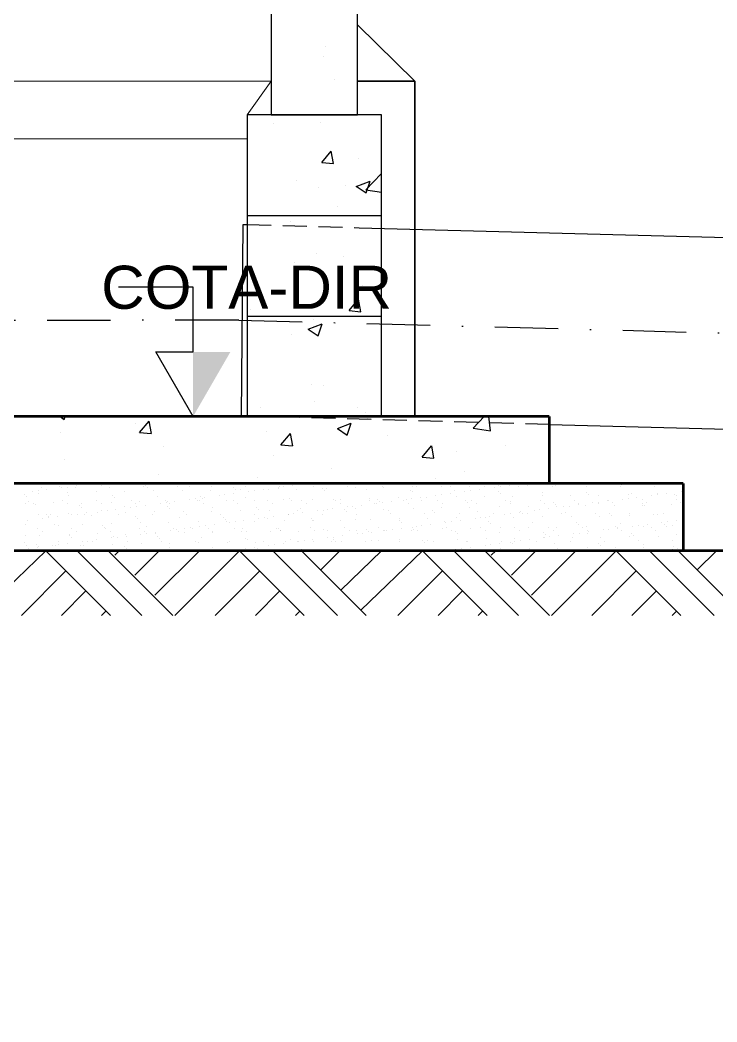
# Model space of a CAD drawing. Extents: x -160 to 364724, y -100 to 7353297.
# Drawn here: x 361274.2 to 361329.1, y 7349176.6 to 7349255.5 of the extents above; entities that cross this region are included whole.
import ezdxf
from ezdxf.enums import TextEntityAlignment as Align

# ---------------------------------------------------------------- set-up
doc = ezdxf.new("R2010")
doc.units = 0
doc.header["$LTSCALE"] = 5
doc.linetypes.add('SGC_DASHDOT', pattern=[1, 0.5, -0.25, 0, -0.25])
doc.linetypes.add('SGC_HIDDEN', pattern=[0.375, 0.25, -0.125])
doc.layers.add('AL3', color=3, linetype='Continuous', lineweight=35)
for name, color, linetype in [('GER-SIMBOLOS', 1, 'Continuous'), ('PAREDE CONCRETO CORTE', 5, 'Continuous'), ('Paredes', 7, 'Continuous'), ('Q-PLATO', 5, 'Continuous'), ('SGC-Eixos', 253, 'SGC_DASHDOT'), ('SGC-PONTAS', 1, 'SGC_HIDDEN'), ('SGC-Tubos (Desenho Bifilar)', 3, 'Continuous'), ('VEGETAÇÃO', 7, 'Continuous'), ('VISTA 2', 2, 'Continuous'), ('VISTA 3', 3, 'Continuous')]:
    doc.layers.add(name, color=color, linetype=linetype)
doc.styles.get("Standard").update_dxf_attribs({"font": 'arial.ttf'})

msp = doc.modelspace()

# ---------------------------------------------------------------- linework, layer by layer
at = {"layer": 'AL3', "linetype": 'Continuous', "lineweight": 30}
msp.add_line((361305.308, 7349250.714), (361300.776, 7349255.156), dxfattribs=at)
at = {"layer": 'AL3'}
for p in [(361300.776, 7349250.714), (361305.308, 7349224.283)]:
    msp.add_line(p, (361305.308, 7349250.714), dxfattribs=at)
at = {"layer": 'GER-SIMBOLOS', "linetype": 'Continuous'}
for p, q in [((361287.815, 7349234.475), (361281.931, 7349234.475)), ((361287.815, 7349224.283), (361284.873, 7349229.379)), ((361284.873, 7349229.379), (361287.815, 7349229.379))]:
    msp.add_line(p, q, dxfattribs=at)
at = {"layer": 'GER-SIMBOLOS'}
for p, q in [((361287.815, 7349229.379), (361287.815, 7349234.475)), ((361271.351, 7349209.028), (361276.207, 7349213.711)), ((361281.303, 7349208.615), (361276.207, 7349213.711)), ((361283.78, 7349208.615), (361278.684, 7349213.711)), ((361286.221, 7349208.615), (361281.125, 7349213.711)), ((361281.636, 7349213.362), (361281.985, 7349213.711)), ((361283.218, 7349211.78), (361285.149, 7349213.711)), ((361284.8, 7349210.198), (361288.314, 7349213.711)), ((361286.383, 7349208.615), (361291.479, 7349213.711)), ((361296.575, 7349208.615), (361291.479, 7349213.711)), ((361299.195, 7349208.615), (361294.099, 7349213.711)), ((361301.457, 7349208.615), (361296.361, 7349213.711)), ((361297.879, 7349212.193), (361299.397, 7349213.711)), ((361299.461, 7349210.611), (361302.676, 7349213.711)), ((361301.044, 7349209.028), (361305.899, 7349213.711)), ((361310.995, 7349208.615), (361305.899, 7349213.711)), ((361313.472, 7349208.615), (361308.376, 7349213.711)), ((361315.913, 7349208.615), (361310.817, 7349213.711)), ((361311.328, 7349213.362), (361311.677, 7349213.711)), ((361312.911, 7349211.78), (361314.842, 7349213.711)), ((361314.493, 7349210.198), (361318.007, 7349213.711)), ((361316.075, 7349208.615), (361321.171, 7349213.711)), ((361326.267, 7349208.615), (361321.171, 7349213.711)), ((361328.888, 7349208.615), (361323.792, 7349213.711)), ((361331.149, 7349208.615), (361326.053, 7349213.711)), ((361327.572, 7349212.193), (361329.09, 7349213.711)), ((361274.276, 7349208.615), (361277.782, 7349212.121)), ((361289.563, 7349208.615), (361293.069, 7349212.121)), ((361303.968, 7349208.615), (361307.474, 7349212.121)), ((361319.255, 7349208.615), (361322.761, 7349212.121)), ((361277.44, 7349208.615), (361279.364, 7349210.539)), ((361292.727, 7349208.615), (361294.651, 7349210.539)), ((361307.133, 7349208.615), (361309.056, 7349210.539)), ((361322.42, 7349208.615), (361324.344, 7349210.539)), ((361280.605, 7349208.615), (361280.946, 7349208.956)), ((361295.892, 7349208.615), (361296.233, 7349208.956)), ((361310.298, 7349208.615), (361310.639, 7349208.956)), ((361325.585, 7349208.615), (361325.926, 7349208.956))]:
    msp.add_line(p, q, dxfattribs=at)
at = {"layer": 'GER-SIMBOLOS', "linetype": 'Continuous'}
msp.add_solid([(361287.815, 7349229.379), (361290.757, 7349229.379), (361287.815, 7349224.283)], dxfattribs=at)
at = {"layer": 'PAREDE CONCRETO CORTE'}
for p, q in [((361293.982, 7349282.044), (361293.982, 7349248.071)), ((361300.776, 7349248.071), (361300.776, 7349270.153)), ((361292.093, 7349248.071), (361292.093, 7349224.283)), ((361302.665, 7349248.071), (361292.093, 7349248.071)), ((361293.982, 7349248.071), (361300.776, 7349248.071)), ((361302.665, 7349224.283), (361302.665, 7349248.071)), ((361292.093, 7349240.137), (361302.665, 7349240.137)), ((361292.093, 7349232.202), (361302.665, 7349232.202))]:
    msp.add_line(p, q, dxfattribs=at)
at = {"layer": 'Paredes', "color": 2, "linetype": 'Continuous', "lineweight": 0}
for p, q in [((361293.982, 7349250.714), (361226.036, 7349250.714)), ((361293.982, 7349250.714), (361292.093, 7349248.071)), ((361228.023, 7349246.162), (361292.093, 7349246.162))]:
    msp.add_line(p, q, dxfattribs=at)
at = {"layer": 'Q-PLATO'}
msp.add_circle((361476.319, 7349234.441), 463.496, dxfattribs=at)
at = {"layer": 'SGC-Eixos', "ltscale": 2}
for q in [(361260.009, 7349231.825), (361550.035, 7349225.031)]:
    msp.add_line((361291.413, 7349231.884), q, dxfattribs=at)
at = {"layer": 'SGC-PONTAS', "ltscale": 1.5}
for p, q in [((361292.093, 7349239.423), (361300.918, 7349239.164)), ((361315.908, 7349223.66), (361292.083, 7349224.338))]:
    msp.add_line(p, q, dxfattribs=at)
at = {"layer": 'SGC-Tubos (Desenho Bifilar)'}
for p, q in [((361291.631, 7349224.342), (361291.767, 7349239.426)), ((361291.767, 7349239.426), (361292.093, 7349239.423)), ((361300.918, 7349239.164), (361550.035, 7349232.573)), ((361292.093, 7349224.338), (361291.631, 7349224.342)), ((361315.908, 7349223.66), (361550.035, 7349217.489))]:
    msp.add_line(p, q, dxfattribs=at)
at = {"layer": 'VEGETAÇÃO', "color": 1, "linetype": 'Continuous'}
for p, q in [((361298.228, 7349253.487), (361298.228, 7349253.487)), ((361298.077, 7349252.654), (361298.077, 7349252.654)), ((361298.985, 7349250.832), (361298.985, 7349250.832)), ((361294.142, 7349247.361), (361294.142, 7349247.361)), ((361297.888, 7349247.483), (361297.888, 7349247.483)), ((361297.96, 7349244.315), (361298.709, 7349245.207)), ((361298.893, 7349244.235), (361298.713, 7349245.208)), ((361297.96, 7349244.315), (361298.889, 7349244.234)), ((361300.835, 7349244.645), (361300.835, 7349244.645)), ((361301.442, 7349242.161), (361302.652, 7349243.422)), ((361302.665, 7349243.313), (361302.653, 7349243.422)), ((361295.96, 7349242.895), (361295.96, 7349242.895)), ((361299.865, 7349242.526), (361299.865, 7349242.526)), ((361300.678, 7349242.429), (361301.766, 7349242.847)), ((361301.451, 7349241.909), (361301.766, 7349242.847)), ((361297.699, 7349242.313), (361297.699, 7349242.313)), ((361300.678, 7349242.43), (361301.451, 7349241.909)), ((361301.442, 7349242.159), (361302.665, 7349241.97)), ((361299.235, 7349240.809), (361299.235, 7349240.809)), ((361295.498, 7349239.68), (361295.498, 7349239.68)), ((361297.51, 7349237.142), (361297.51, 7349237.142)), ((361295.779, 7349236.4), (361295.779, 7349236.4)), ((361299.668, 7349236.912), (361299.668, 7349236.912)), ((361292.87, 7349235), (361292.87, 7349235)), ((361301.162, 7349234.649), (361301.162, 7349234.649)), ((361301.43, 7349234.244), (361301.43, 7349234.244)), ((361300.115, 7349232.632), (361300.864, 7349233.524)), ((361301.048, 7349232.551), (361300.868, 7349233.525)), ((361292.372, 7349232.689), (361292.372, 7349232.689)), ((361300.115, 7349232.632), (361301.044, 7349232.551)), ((361296.899, 7349231.166), (361297.986, 7349231.583)), ((361297.321, 7349231.971), (361297.321, 7349231.971)), ((361297.672, 7349230.645), (361297.987, 7349231.584)), ((361301.464, 7349231.56), (361301.464, 7349231.56)), ((361295.582, 7349230.786), (361295.582, 7349230.786)), ((361296.899, 7349231.167), (361297.672, 7349230.646)), ((361297.132, 7349226.801), (361297.132, 7349226.801)), ((361298.137, 7349226.712), (361298.137, 7349226.712)), ((361297.378, 7349225.434), (361297.378, 7349225.434)), ((361293.121, 7349224.976), (361293.121, 7349224.976)), ((361300.789, 7349224.977), (361300.789, 7349224.977)), ((361301.412, 7349224.626), (361301.412, 7349224.626)), ((361277.327, 7349224.283), (361277.652, 7349224.064)), ((361277.652, 7349224.064), (361277.726, 7349224.283)), ((361283.259, 7349223.777), (361283.259, 7349223.777)), ((361283.594, 7349223.039), (361284.343, 7349223.931)), ((361284.527, 7349222.958), (361284.348, 7349223.932)), ((361299.201, 7349223.341), (361300.289, 7349223.758)), ((361299.974, 7349222.82), (361300.289, 7349223.759)), ((361301.552, 7349224.164), (361301.552, 7349224.164)), ((361309.895, 7349223.371), (361310.771, 7349224.283)), ((361311.278, 7349223.157), (361311.147, 7349224.283)), ((361315.705, 7349224.21), (361315.705, 7349224.21)), ((361277.376, 7349223.002), (361277.376, 7349223.002)), ((361283.594, 7349223.039), (361284.523, 7349222.958)), ((361293.577, 7349223.07), (361293.577, 7349223.07)), ((361294.735, 7349222.064), (361295.484, 7349222.956)), ((361295.668, 7349221.984), (361295.488, 7349222.957)), ((361299.201, 7349223.342), (361299.974, 7349222.82)), ((361303.175, 7349222.801), (361303.175, 7349222.801)), ((361309.896, 7349223.369), (361311.277, 7349223.155)), ((361294.735, 7349222.064), (361295.664, 7349221.983)), ((361306.809, 7349221.009), (361306.629, 7349221.983)), ((361312.451, 7349222.032), (361312.451, 7349222.032)), ((361285.51, 7349221.905), (361285.51, 7349221.905)), ((361294.117, 7349221.246), (361294.117, 7349221.246)), ((361305.876, 7349221.089), (361306.625, 7349221.982)), ((361308.562, 7349221.52), (361308.562, 7349221.52)), ((361277.664, 7349220.911), (361277.664, 7349220.911)), ((361305.876, 7349221.089), (361306.804, 7349221.008)), ((361285.059, 7349219.691), (361285.059, 7349219.691)), ((361298.753, 7349220.228), (361298.753, 7349220.228)), ((361309.208, 7349219.987), (361309.208, 7349219.987)), ((361277.111, 7349218.918), (361277.111, 7349218.918)), ((361279.791, 7349218.975), (361279.791, 7349218.975)), ((361280.615, 7349218.842), (361280.615, 7349218.842)), ((361292.87, 7349219.454), (361292.87, 7349219.454)), ((361295.674, 7349218.832), (361295.674, 7349218.832)), ((361296.846, 7349218.986), (361296.846, 7349218.986)), ((361306.897, 7349219.39), (361306.897, 7349219.39)), ((361311.921, 7349218.84), (361311.921, 7349218.84)), ((361312.728, 7349218.843), (361312.728, 7349218.843)), ((361313.9, 7349218.997), (361313.9, 7349218.997)), ((361314.18, 7349218.869), (361314.18, 7349218.869)), ((361316.387, 7349218.858), (361316.387, 7349218.858)), ((361318.718, 7349218.942), (361318.718, 7349218.942)), ((361320.976, 7349218.971), (361320.976, 7349218.971)), ((361321.604, 7349218.894), (361321.604, 7349218.894)), ((361323.184, 7349218.961), (361323.184, 7349218.961)), ((361324.949, 7349218.964), (361324.949, 7349218.964)), ((361274.517, 7349218.161), (361274.517, 7349218.161)), ((361275.145, 7349218.363), (361275.145, 7349218.363)), ((361275.594, 7349218.423), (361275.594, 7349218.423)), ((361275.607, 7349218.245), (361275.607, 7349218.245)), ((361275.842, 7349218.719), (361275.842, 7349218.719)), ((361276.296, 7349218.515), (361276.296, 7349218.515)), ((361277.27, 7349218.773), (361277.27, 7349218.773)), ((361277.468, 7349218.669), (361277.468, 7349218.669)), ((361277.917, 7349218.728), (361277.917, 7349218.728)), ((361277.937, 7349218.329), (361277.937, 7349218.329)), ((361278.021, 7349218.085), (361278.021, 7349218.085)), ((361278.529, 7349218.724), (361278.529, 7349218.724)), ((361278.619, 7349218.821), (361278.619, 7349218.821)), ((361280.196, 7349218.358), (361280.196, 7349218.358)), ((361281.216, 7349218.729), (361281.216, 7349218.729)), ((361281.474, 7349218.055), (361281.474, 7349218.055)), ((361282.403, 7349218.348), (361282.403, 7349218.348)), ((361283.903, 7349218.734), (361283.903, 7349218.734)), ((361284.068, 7349218.812), (361284.068, 7349218.812)), ((361284.227, 7349218.667), (361284.227, 7349218.667)), ((361284.734, 7349218.432), (361284.734, 7349218.432)), ((361286.59, 7349218.739), (361286.59, 7349218.739)), ((361286.993, 7349218.46), (361286.993, 7349218.46)), ((361287.571, 7349218.736), (361287.571, 7349218.736)), ((361289.2, 7349218.45), (361289.2, 7349218.45)), ((361289.278, 7349218.744), (361289.278, 7349218.744)), ((361289.877, 7349218.069), (361289.877, 7349218.069)), ((361290.327, 7349218.128), (361290.327, 7349218.128)), ((361291.024, 7349218.706), (361291.024, 7349218.706)), ((361291.028, 7349218.22), (361291.028, 7349218.22)), ((361291.183, 7349218.561), (361291.183, 7349218.561)), ((361291.531, 7349218.534), (361291.531, 7349218.534)), ((361291.965, 7349218.749), (361291.965, 7349218.749)), ((361292.2, 7349218.374), (361292.2, 7349218.374)), ((361292.649, 7349218.434), (361292.649, 7349218.434)), ((361293.351, 7349218.526), (361293.351, 7349218.526)), ((361293.79, 7349218.563), (361293.79, 7349218.563)), ((361294.523, 7349218.68), (361294.523, 7349218.68)), ((361294.528, 7349218.63), (361294.528, 7349218.63)), ((361294.652, 7349218.753), (361294.652, 7349218.753)), ((361294.972, 7349218.739), (361294.972, 7349218.739)), ((361295.997, 7349218.552), (361295.997, 7349218.552)), ((361297.339, 7349218.758), (361297.339, 7349218.758)), ((361297.981, 7349218.6), (361297.981, 7349218.6)), ((361298.14, 7349218.455), (361298.14, 7349218.455)), ((361298.328, 7349218.636), (361298.328, 7349218.636)), ((361300.026, 7349218.763), (361300.026, 7349218.763)), ((361300.586, 7349218.665), (361300.586, 7349218.665)), ((361301.485, 7349218.524), (361301.485, 7349218.524)), ((361302.714, 7349218.768), (361302.714, 7349218.768)), ((361302.794, 7349218.654), (361302.794, 7349218.654)), ((361304.938, 7349218.494), (361304.938, 7349218.494)), ((361305.097, 7349218.349), (361305.097, 7349218.349)), ((361305.124, 7349218.738), (361305.124, 7349218.738)), ((361305.401, 7349218.773), (361305.401, 7349218.773)), ((361306.932, 7349218.08), (361306.932, 7349218.08)), ((361307.381, 7349218.139), (361307.381, 7349218.139)), ((361307.383, 7349218.767), (361307.383, 7349218.767)), ((361308.083, 7349218.231), (361308.083, 7349218.231)), ((361308.088, 7349218.778), (361308.088, 7349218.778)), ((361308.441, 7349218.418), (361308.441, 7349218.418)), ((361309.255, 7349218.386), (361309.255, 7349218.386)), ((361309.59, 7349218.756), (361309.59, 7349218.756)), ((361309.704, 7349218.445), (361309.704, 7349218.445)), ((361310.406, 7349218.537), (361310.406, 7349218.537)), ((361310.775, 7349218.783), (361310.775, 7349218.783)), ((361311.578, 7349218.691), (361311.578, 7349218.691)), ((361311.894, 7349218.389), (361311.894, 7349218.389)), ((361312.027, 7349218.751), (361312.027, 7349218.751)), ((361312.053, 7349218.243), (361312.053, 7349218.243)), ((361313.462, 7349218.788), (361313.462, 7349218.788)), ((361315.347, 7349218.06), (361315.347, 7349218.06)), ((361315.398, 7349218.312), (361315.398, 7349218.312)), ((361316.15, 7349218.793), (361316.15, 7349218.793)), ((361317.605, 7349218.089), (361317.605, 7349218.089)), ((361318.837, 7349218.797), (361318.837, 7349218.797)), ((361318.851, 7349218.283), (361318.851, 7349218.283)), ((361319.01, 7349218.137), (361319.01, 7349218.137)), ((361319.813, 7349218.078), (361319.813, 7349218.078)), ((361321.524, 7349218.802), (361321.524, 7349218.802)), ((361322.143, 7349218.162), (361322.143, 7349218.162)), ((361322.355, 7349218.206), (361322.355, 7349218.206)), ((361323.987, 7349218.091), (361323.987, 7349218.091)), ((361324.211, 7349218.807), (361324.211, 7349218.807)), ((361324.402, 7349218.191), (361324.402, 7349218.191)), ((361324.436, 7349218.15), (361324.436, 7349218.15)), ((361325.138, 7349218.242), (361325.138, 7349218.242)), ((361325.807, 7349218.177), (361325.807, 7349218.177)), ((361326.31, 7349218.397), (361326.31, 7349218.397)), ((361274.566, 7349217.447), (361274.566, 7349217.447)), ((361274.676, 7349218.015), (361274.676, 7349218.015)), ((361274.865, 7349217.625), (361274.865, 7349217.625)), ((361275.228, 7349217.393), (361275.228, 7349217.393)), ((361275.427, 7349217.327), (361275.427, 7349217.327)), ((361276.825, 7349217.476), (361276.825, 7349217.476)), ((361277.552, 7349217.63), (361277.552, 7349217.63)), ((361277.916, 7349217.398), (361277.916, 7349217.398)), ((361278.88, 7349217.298), (361278.88, 7349217.298)), ((361279.032, 7349217.465), (361279.032, 7349217.465)), ((361280.239, 7349217.635), (361280.239, 7349217.635)), ((361280.603, 7349217.403), (361280.603, 7349217.403)), ((361281.363, 7349217.549), (361281.363, 7349217.549)), ((361281.633, 7349217.909), (361281.633, 7349217.909)), ((361282.926, 7349217.639), (361282.926, 7349217.639)), ((361283.29, 7349217.408), (361283.29, 7349217.408)), ((361283.622, 7349217.578), (361283.622, 7349217.578)), ((361284.06, 7349217.303), (361284.06, 7349217.303)), ((361284.977, 7349217.979), (361284.977, 7349217.979)), ((361285.232, 7349217.457), (361285.232, 7349217.457)), ((361285.613, 7349217.644), (361285.613, 7349217.644)), ((361285.681, 7349217.516), (361285.681, 7349217.516)), ((361285.829, 7349217.567), (361285.829, 7349217.567)), ((361285.977, 7349217.413), (361285.977, 7349217.413)), ((361286.383, 7349217.609), (361286.383, 7349217.609)), ((361287.555, 7349217.763), (361287.555, 7349217.763)), ((361288.004, 7349217.822), (361288.004, 7349217.822)), ((361288.16, 7349217.651), (361288.16, 7349217.651)), ((361288.301, 7349217.649), (361288.301, 7349217.649)), ((361288.43, 7349217.949), (361288.43, 7349217.949)), ((361288.589, 7349217.803), (361288.589, 7349217.803)), ((361288.665, 7349217.417), (361288.665, 7349217.417)), ((361288.705, 7349217.914), (361288.705, 7349217.914)), ((361290.418, 7349217.68), (361290.418, 7349217.68)), ((361290.988, 7349217.654), (361290.988, 7349217.654)), ((361291.352, 7349217.422), (361291.352, 7349217.422)), ((361291.934, 7349217.873), (361291.934, 7349217.873)), ((361292.626, 7349217.669), (361292.626, 7349217.669)), ((361293.675, 7349217.659), (361293.675, 7349217.659)), ((361294.039, 7349217.427), (361294.039, 7349217.427)), ((361294.956, 7349217.753), (361294.956, 7349217.753)), ((361295.387, 7349217.843), (361295.387, 7349217.843)), ((361295.546, 7349217.697), (361295.546, 7349217.697)), ((361296.362, 7349217.664), (361296.362, 7349217.664)), ((361296.726, 7349217.432), (361296.726, 7349217.432)), ((361297.215, 7349217.782), (361297.215, 7349217.782)), ((361298.891, 7349217.767), (361298.891, 7349217.767)), ((361299.049, 7349217.669), (361299.049, 7349217.669)), ((361299.413, 7349217.437), (361299.413, 7349217.437)), ((361299.422, 7349217.772), (361299.422, 7349217.772)), ((361301.115, 7349217.314), (361301.115, 7349217.314)), ((361301.737, 7349217.674), (361301.737, 7349217.674)), ((361301.753, 7349217.856), (361301.753, 7349217.856)), ((361302.101, 7349217.442), (361302.101, 7349217.442)), ((361302.287, 7349217.468), (361302.287, 7349217.468)), ((361302.344, 7349217.737), (361302.344, 7349217.737)), ((361302.503, 7349217.591), (361302.503, 7349217.591)), ((361302.736, 7349217.527), (361302.736, 7349217.527)), ((361303.437, 7349217.62), (361303.437, 7349217.62)), ((361304.012, 7349217.884), (361304.012, 7349217.884)), ((361304.424, 7349217.679), (361304.424, 7349217.679)), ((361304.609, 7349217.774), (361304.609, 7349217.774)), ((361304.788, 7349217.447), (361304.788, 7349217.447)), ((361305.059, 7349217.833), (361305.059, 7349217.833)), ((361305.76, 7349217.926), (361305.76, 7349217.926)), ((361305.847, 7349217.661), (361305.847, 7349217.661)), ((361306.219, 7349217.874), (361306.219, 7349217.874)), ((361307.111, 7349217.683), (361307.111, 7349217.683)), ((361307.475, 7349217.452), (361307.475, 7349217.452)), ((361308.55, 7349217.958), (361308.55, 7349217.958)), ((361309.3, 7349217.631), (361309.3, 7349217.631)), ((361309.459, 7349217.485), (361309.459, 7349217.485)), ((361309.798, 7349217.688), (361309.798, 7349217.688)), ((361310.162, 7349217.456), (361310.162, 7349217.456)), ((361310.809, 7349217.987), (361310.809, 7349217.987)), ((361312.486, 7349217.693), (361312.486, 7349217.693)), ((361312.804, 7349217.555), (361312.804, 7349217.555)), ((361312.849, 7349217.461), (361312.849, 7349217.461)), ((361313.016, 7349217.976), (361313.016, 7349217.976)), ((361315.173, 7349217.698), (361315.173, 7349217.698)), ((361315.537, 7349217.466), (361315.537, 7349217.466)), ((361316.257, 7349217.525), (361316.257, 7349217.525)), ((361316.416, 7349217.379), (361316.416, 7349217.379)), ((361317.86, 7349217.703), (361317.86, 7349217.703)), ((361318.169, 7349217.325), (361318.169, 7349217.325)), ((361318.224, 7349217.471), (361318.224, 7349217.471)), ((361318.772, 7349217.28), (361318.772, 7349217.28)), ((361319.342, 7349217.479), (361319.342, 7349217.479)), ((361319.761, 7349217.449), (361319.761, 7349217.449)), ((361319.791, 7349217.538), (361319.791, 7349217.538)), ((361320.492, 7349217.631), (361320.492, 7349217.631)), ((361320.547, 7349217.708), (361320.547, 7349217.708)), ((361320.911, 7349217.476), (361320.911, 7349217.476)), ((361321.031, 7349217.309), (361321.031, 7349217.309)), ((361321.664, 7349217.785), (361321.664, 7349217.785)), ((361322.113, 7349217.844), (361322.113, 7349217.844)), ((361322.815, 7349217.937), (361322.815, 7349217.937)), ((361323.213, 7349217.419), (361323.213, 7349217.419)), ((361323.234, 7349217.713), (361323.234, 7349217.713)), ((361323.238, 7349217.298), (361323.238, 7349217.298)), ((361323.373, 7349217.273), (361323.373, 7349217.273)), ((361323.598, 7349217.481), (361323.598, 7349217.481)), ((361325.569, 7349217.382), (361325.569, 7349217.382)), ((361325.922, 7349217.718), (361325.922, 7349217.718)), ((361325.967, 7349218.031), (361325.967, 7349218.031)), ((361326.285, 7349217.486), (361326.285, 7349217.486)), ((361275.661, 7349216.583), (361275.661, 7349216.583)), ((361276.286, 7349216.54), (361276.286, 7349216.54)), ((361276.538, 7349216.558), (361276.538, 7349216.558)), ((361277.992, 7349216.667), (361277.992, 7349216.667)), ((361278.264, 7349216.54), (361278.264, 7349216.54)), ((361278.713, 7349216.599), (361278.713, 7349216.599)), ((361279.039, 7349217.152), (361279.039, 7349217.152)), ((361279.226, 7349216.563), (361279.226, 7349216.563)), ((361279.414, 7349216.691), (361279.414, 7349216.691)), ((361279.789, 7349216.464), (361279.789, 7349216.464)), ((361280.25, 7349216.695), (361280.25, 7349216.695)), ((361280.586, 7349216.846), (361280.586, 7349216.846)), ((361281.036, 7349216.905), (361281.036, 7349216.905)), ((361281.737, 7349216.997), (361281.737, 7349216.997)), ((361281.913, 7349216.568), (361281.913, 7349216.568)), ((361282.383, 7349217.221), (361282.383, 7349217.221)), ((361282.458, 7349216.685), (361282.458, 7349216.685)), ((361282.909, 7349217.151), (361282.909, 7349217.151)), ((361283.358, 7349217.21), (361283.358, 7349217.21)), ((361284.6, 7349216.573), (361284.6, 7349216.573)), ((361284.788, 7349216.769), (361284.788, 7349216.769)), ((361285.836, 7349217.192), (361285.836, 7349217.192)), ((361285.995, 7349217.046), (361285.995, 7349217.046)), ((361287.047, 7349216.798), (361287.047, 7349216.798)), ((361287.287, 7349216.578), (361287.287, 7349216.578)), ((361289.255, 7349216.787), (361289.255, 7349216.787)), ((361289.34, 7349217.115), (361289.34, 7349217.115)), ((361289.974, 7349216.583), (361289.974, 7349216.583)), ((361291.585, 7349216.871), (361291.585, 7349216.871)), ((361292.662, 7349216.588), (361292.662, 7349216.588)), ((361292.793, 7349217.086), (361292.793, 7349217.086)), ((361292.952, 7349216.94), (361292.952, 7349216.94)), ((361293.844, 7349216.9), (361293.844, 7349216.9)), ((361295.318, 7349216.551), (361295.318, 7349216.551)), ((361295.349, 7349216.593), (361295.349, 7349216.593)), ((361295.768, 7349216.61), (361295.768, 7349216.61)), ((361296.051, 7349216.889), (361296.051, 7349216.889)), ((361296.297, 7349217.009), (361296.297, 7349217.009)), ((361296.469, 7349216.702), (361296.469, 7349216.702)), ((361297.641, 7349216.857), (361297.641, 7349216.857)), ((361298.036, 7349216.598), (361298.036, 7349216.598)), ((361298.09, 7349216.916), (361298.09, 7349216.916)), ((361298.382, 7349216.973), (361298.382, 7349216.973)), ((361298.792, 7349217.008), (361298.792, 7349217.008)), ((361299.75, 7349216.98), (361299.75, 7349216.98)), ((361299.909, 7349216.834), (361299.909, 7349216.834)), ((361299.964, 7349217.162), (361299.964, 7349217.162)), ((361300.413, 7349217.222), (361300.413, 7349217.222)), ((361300.641, 7349217.002), (361300.641, 7349217.002)), ((361300.723, 7349216.602), (361300.723, 7349216.602)), ((361302.848, 7349216.991), (361302.848, 7349216.991)), ((361303.253, 7349216.903), (361303.253, 7349216.903)), ((361303.411, 7349216.607), (361303.411, 7349216.607)), ((361305.179, 7349217.075), (361305.179, 7349217.075)), ((361306.098, 7349216.612), (361306.098, 7349216.612)), ((361306.706, 7349216.874), (361306.706, 7349216.874)), ((361306.865, 7349216.728), (361306.865, 7349216.728)), ((361307.437, 7349217.104), (361307.437, 7349217.104)), ((361308.785, 7349216.617), (361308.785, 7349216.617)), ((361309.645, 7349217.094), (361309.645, 7349217.094)), ((361310.21, 7349216.798), (361310.21, 7349216.798)), ((361311.472, 7349216.622), (361311.472, 7349216.622)), ((361311.975, 7349217.178), (361311.975, 7349217.178)), ((361312.373, 7349216.562), (361312.373, 7349216.562)), ((361312.822, 7349216.621), (361312.822, 7349216.621)), ((361313.524, 7349216.713), (361313.524, 7349216.713)), ((361313.663, 7349216.768), (361313.663, 7349216.768)), ((361313.822, 7349216.622), (361313.822, 7349216.622)), ((361314.159, 7349216.627), (361314.159, 7349216.627)), ((361314.234, 7349217.206), (361314.234, 7349217.206)), ((361314.696, 7349216.868), (361314.696, 7349216.868)), ((361315.145, 7349216.927), (361315.145, 7349216.927)), ((361315.847, 7349217.019), (361315.847, 7349217.019)), ((361316.441, 7349217.196), (361316.441, 7349217.196)), ((361316.847, 7349216.632), (361316.847, 7349216.632)), ((361317.019, 7349217.174), (361317.019, 7349217.174)), ((361317.167, 7349216.692), (361317.167, 7349216.692)), ((361317.468, 7349217.233), (361317.468, 7349217.233)), ((361319.534, 7349216.637), (361319.534, 7349216.637)), ((361320.619, 7349216.662), (361320.619, 7349216.662)), ((361320.779, 7349216.516), (361320.779, 7349216.516)), ((361322.198, 7349216.5), (361322.198, 7349216.5)), ((361322.221, 7349216.641), (361322.221, 7349216.641)), ((361324.123, 7349216.586), (361324.123, 7349216.586)), ((361324.456, 7349216.528), (361324.456, 7349216.528)), ((361324.908, 7349216.646), (361324.908, 7349216.646)), ((361274.62, 7349215.784), (361274.62, 7349215.784)), ((361274.769, 7349216.08), (361274.769, 7349216.08)), ((361275.941, 7349216.234), (361275.941, 7349216.234)), ((361276.39, 7349216.293), (361276.39, 7349216.293)), ((361276.445, 7349216.395), (361276.445, 7349216.395)), ((361276.879, 7349215.813), (361276.879, 7349215.813)), ((361277.092, 7349216.385), (361277.092, 7349216.385)), ((361277.195, 7349215.707), (361277.195, 7349215.707)), ((361279.087, 7349215.802), (361279.087, 7349215.802)), ((361280.648, 7349215.677), (361280.648, 7349215.677)), ((361281.417, 7349215.886), (361281.417, 7349215.886)), ((361283.242, 7349216.434), (361283.242, 7349216.434)), ((361283.401, 7349216.289), (361283.401, 7349216.289)), ((361283.676, 7349215.915), (361283.676, 7349215.915)), ((361285.883, 7349215.905), (361285.883, 7349215.905)), ((361286.746, 7349216.358), (361286.746, 7349216.358)), ((361288.214, 7349215.989), (361288.214, 7349215.989)), ((361288.799, 7349215.693), (361288.799, 7349215.693)), ((361289.501, 7349215.785), (361289.501, 7349215.785)), ((361290.199, 7349216.328), (361290.199, 7349216.328)), ((361290.358, 7349216.183), (361290.358, 7349216.183)), ((361290.473, 7349216.017), (361290.473, 7349216.017)), ((361290.673, 7349215.939), (361290.673, 7349215.939)), ((361291.122, 7349215.998), (361291.122, 7349215.998)), ((361291.824, 7349216.091), (361291.824, 7349216.091)), ((361292.68, 7349216.007), (361292.68, 7349216.007)), ((361292.996, 7349216.245), (361292.996, 7349216.245)), ((361293.445, 7349216.304), (361293.445, 7349216.304)), ((361293.703, 7349216.252), (361293.703, 7349216.252)), ((361294.146, 7349216.397), (361294.146, 7349216.397)), ((361295.011, 7349216.091), (361295.011, 7349216.091)), ((361297.156, 7349216.222), (361297.156, 7349216.222)), ((361297.269, 7349216.12), (361297.269, 7349216.12)), ((361297.315, 7349216.077), (361297.315, 7349216.077)), ((361299.477, 7349216.109), (361299.477, 7349216.109)), ((361300.659, 7349216.146), (361300.659, 7349216.146)), ((361301.807, 7349216.193), (361301.807, 7349216.193)), ((361304.066, 7349216.222), (361304.066, 7349216.222)), ((361304.112, 7349216.116), (361304.112, 7349216.116)), ((361304.271, 7349215.971), (361304.271, 7349215.971)), ((361305.854, 7349215.704), (361305.854, 7349215.704)), ((361306.274, 7349216.211), (361306.274, 7349216.211)), ((361306.556, 7349215.796), (361306.556, 7349215.796)), ((361307.616, 7349216.04), (361307.616, 7349216.04)), ((361307.728, 7349215.95), (361307.728, 7349215.95)), ((361308.177, 7349216.009), (361308.177, 7349216.009)), ((361308.604, 7349216.295), (361308.604, 7349216.295)), ((361308.878, 7349216.102), (361308.878, 7349216.102)), ((361310.051, 7349216.256), (361310.051, 7349216.256)), ((361310.5, 7349216.315), (361310.5, 7349216.315)), ((361310.863, 7349216.324), (361310.863, 7349216.324)), ((361311.069, 7349216.011), (361311.069, 7349216.011)), ((361311.201, 7349216.408), (361311.201, 7349216.408)), ((361311.228, 7349215.865), (361311.228, 7349215.865)), ((361313.07, 7349216.313), (361313.07, 7349216.313)), ((361314.573, 7349215.934), (361314.573, 7349215.934)), ((361315.401, 7349216.397), (361315.401, 7349216.397)), ((361317.66, 7349216.426), (361317.66, 7349216.426)), ((361318.025, 7349215.905), (361318.025, 7349215.905)), ((361318.185, 7349215.759), (361318.185, 7349215.759)), ((361319.867, 7349216.416), (361319.867, 7349216.416)), ((361321.529, 7349215.828), (361321.529, 7349215.828)), ((361322.909, 7349215.715), (361322.909, 7349215.715)), ((361323.611, 7349215.807), (361323.611, 7349215.807)), ((361324.783, 7349215.961), (361324.783, 7349215.961)), ((361324.982, 7349215.799), (361324.982, 7349215.799)), ((361325.232, 7349216.021), (361325.232, 7349216.021)), ((361325.623, 7349215.719), (361325.623, 7349215.719)), ((361325.933, 7349216.113), (361325.933, 7349216.113)), ((361274.601, 7349214.949), (361274.601, 7349214.949)), ((361275.561, 7349215.464), (361275.561, 7349215.464)), ((361275.715, 7349214.92), (361275.715, 7349214.92)), ((361275.925, 7349215.232), (361275.925, 7349215.232)), ((361278.046, 7349215.004), (361278.046, 7349215.004)), ((361278.054, 7349214.92), (361278.054, 7349214.92)), ((361278.249, 7349215.469), (361278.249, 7349215.469)), ((361278.613, 7349215.237), (361278.613, 7349215.237)), ((361280.305, 7349215.033), (361280.305, 7349215.033)), ((361280.807, 7349215.531), (361280.807, 7349215.531)), ((361280.936, 7349215.474), (361280.936, 7349215.474)), ((361281.3, 7349215.242), (361281.3, 7349215.242)), ((361282.512, 7349215.022), (361282.512, 7349215.022)), ((361283.623, 7349215.479), (361283.623, 7349215.479)), ((361283.705, 7349215.022), (361283.705, 7349215.022)), ((361283.987, 7349215.247), (361283.987, 7349215.247)), ((361284.152, 7349215.601), (361284.152, 7349215.601)), ((361284.154, 7349215.081), (361284.154, 7349215.081)), ((361284.843, 7349215.106), (361284.843, 7349215.106)), ((361284.855, 7349215.173), (361284.855, 7349215.173)), ((361286.027, 7349215.328), (361286.027, 7349215.328)), ((361286.31, 7349215.484), (361286.31, 7349215.484)), ((361286.477, 7349215.387), (361286.477, 7349215.387)), ((361286.674, 7349215.252), (361286.674, 7349215.252)), ((361287.102, 7349215.135), (361287.102, 7349215.135)), ((361287.178, 7349215.479), (361287.178, 7349215.479)), ((361287.605, 7349215.571), (361287.605, 7349215.571)), ((361287.764, 7349215.425), (361287.764, 7349215.425)), ((361288.35, 7349215.633), (361288.35, 7349215.633)), ((361288.998, 7349215.488), (361288.998, 7349215.488)), ((361289.309, 7349215.124), (361289.309, 7349215.124)), ((361289.361, 7349215.257), (361289.361, 7349215.257)), ((361291.109, 7349215.495), (361291.109, 7349215.495)), ((361291.64, 7349215.208), (361291.64, 7349215.208)), ((361291.685, 7349215.493), (361291.685, 7349215.493)), ((361292.049, 7349215.262), (361292.049, 7349215.262)), ((361293.898, 7349215.237), (361293.898, 7349215.237)), ((361294.372, 7349215.498), (361294.372, 7349215.498)), ((361294.562, 7349215.465), (361294.562, 7349215.465)), ((361294.721, 7349215.319), (361294.721, 7349215.319)), ((361294.736, 7349215.266), (361294.736, 7349215.266)), ((361296.106, 7349215.227), (361296.106, 7349215.227)), ((361297.059, 7349215.503), (361297.059, 7349215.503)), ((361297.423, 7349215.271), (361297.423, 7349215.271)), ((361298.065, 7349215.389), (361298.065, 7349215.389)), ((361298.436, 7349215.311), (361298.436, 7349215.311)), ((361299.587, 7349214.879), (361299.587, 7349214.879)), ((361299.746, 7349215.508), (361299.746, 7349215.508)), ((361300.11, 7349215.276), (361300.11, 7349215.276)), ((361300.695, 7349215.339), (361300.695, 7349215.339)), ((361300.76, 7349215.033), (361300.76, 7349215.033)), ((361301.209, 7349215.092), (361301.209, 7349215.092)), ((361301.518, 7349215.359), (361301.518, 7349215.359)), ((361301.677, 7349215.213), (361301.677, 7349215.213)), ((361301.91, 7349215.184), (361301.91, 7349215.184)), ((361302.434, 7349215.513), (361302.434, 7349215.513)), ((361302.797, 7349215.281), (361302.797, 7349215.281)), ((361302.902, 7349215.329), (361302.902, 7349215.329)), ((361303.082, 7349215.339), (361303.082, 7349215.339)), ((361303.531, 7349215.398), (361303.531, 7349215.398)), ((361304.233, 7349215.49), (361304.233, 7349215.49)), ((361305.022, 7349215.283), (361305.022, 7349215.283)), ((361305.121, 7349215.518), (361305.121, 7349215.518)), ((361305.233, 7349215.413), (361305.233, 7349215.413)), ((361305.405, 7349215.645), (361305.405, 7349215.645)), ((361305.485, 7349215.286), (361305.485, 7349215.286)), ((361307.492, 7349215.442), (361307.492, 7349215.442)), ((361307.808, 7349215.523), (361307.808, 7349215.523)), ((361308.172, 7349215.291), (361308.172, 7349215.291)), ((361308.475, 7349215.253), (361308.475, 7349215.253)), ((361308.634, 7349215.107), (361308.634, 7349215.107)), ((361309.699, 7349215.431), (361309.699, 7349215.431)), ((361310.495, 7349215.528), (361310.495, 7349215.528)), ((361310.859, 7349215.296), (361310.859, 7349215.296)), ((361311.979, 7349215.177), (361311.979, 7349215.177)), ((361312.03, 7349215.515), (361312.03, 7349215.515)), ((361313.182, 7349215.532), (361313.182, 7349215.532)), ((361313.546, 7349215.301), (361313.546, 7349215.301)), ((361314.288, 7349215.544), (361314.288, 7349215.544)), ((361315.431, 7349215.147), (361315.431, 7349215.147)), ((361315.591, 7349215.001), (361315.591, 7349215.001)), ((361315.87, 7349215.537), (361315.87, 7349215.537)), ((361316.234, 7349215.305), (361316.234, 7349215.305)), ((361316.496, 7349215.533), (361316.496, 7349215.533)), ((361316.642, 7349214.89), (361316.642, 7349214.89)), ((361317.814, 7349215.044), (361317.814, 7349215.044)), ((361318.264, 7349215.103), (361318.264, 7349215.103)), ((361318.557, 7349215.542), (361318.557, 7349215.542)), ((361318.826, 7349215.617), (361318.826, 7349215.617)), ((361318.921, 7349215.31), (361318.921, 7349215.31)), ((361318.935, 7349215.071), (361318.935, 7349215.071)), ((361318.965, 7349215.196), (361318.965, 7349215.196)), ((361320.137, 7349215.35), (361320.137, 7349215.35)), ((361320.586, 7349215.409), (361320.586, 7349215.409)), ((361321.085, 7349215.646), (361321.085, 7349215.646)), ((361321.244, 7349215.547), (361321.244, 7349215.547)), ((361321.288, 7349215.501), (361321.288, 7349215.501)), ((361321.608, 7349215.315), (361321.608, 7349215.315)), ((361322.388, 7349215.041), (361322.388, 7349215.041)), ((361322.46, 7349215.656), (361322.46, 7349215.656)), ((361322.547, 7349214.895), (361322.547, 7349214.895)), ((361323.293, 7349215.635), (361323.293, 7349215.635)), ((361323.931, 7349215.552), (361323.931, 7349215.552)), ((361324.295, 7349215.32), (361324.295, 7349215.32)), ((361325.141, 7349215.653), (361325.141, 7349215.653)), ((361325.892, 7349214.965), (361325.892, 7349214.965)), ((361274.548, 7349214.393), (361274.548, 7349214.393)), ((361274.675, 7349214.122), (361274.675, 7349214.122)), ((361275.46, 7349214.162), (361275.46, 7349214.162)), ((361276.737, 7349214.104), (361276.737, 7349214.104)), ((361276.934, 7349214.15), (361276.934, 7349214.15)), ((361277.186, 7349214.164), (361277.186, 7349214.164)), ((361277.235, 7349214.398), (361277.235, 7349214.398)), ((361277.887, 7349214.256), (361277.887, 7349214.256)), ((361278.213, 7349214.774), (361278.213, 7349214.774)), ((361278.964, 7349214.086), (361278.964, 7349214.086)), ((361279.059, 7349214.41), (361279.059, 7349214.41)), ((361279.141, 7349214.14), (361279.141, 7349214.14)), ((361279.508, 7349214.469), (361279.508, 7349214.469)), ((361279.923, 7349214.403), (361279.923, 7349214.403)), ((361280.21, 7349214.562), (361280.21, 7349214.562)), ((361281.382, 7349214.716), (361281.382, 7349214.716)), ((361281.472, 7349214.224), (361281.472, 7349214.224)), ((361281.558, 7349214.843), (361281.558, 7349214.843)), ((361281.831, 7349214.775), (361281.831, 7349214.775)), ((361282.533, 7349214.868), (361282.533, 7349214.868)), ((361282.61, 7349214.407), (361282.61, 7349214.407)), ((361283.73, 7349214.253), (361283.73, 7349214.253)), ((361285.011, 7349214.814), (361285.011, 7349214.814)), ((361285.17, 7349214.668), (361285.17, 7349214.668)), ((361285.297, 7349214.412), (361285.297, 7349214.412)), ((361285.938, 7349214.242), (361285.938, 7349214.242)), ((361287.984, 7349214.417), (361287.984, 7349214.417)), ((361288.268, 7349214.326), (361288.268, 7349214.326)), ((361288.515, 7349214.737), (361288.515, 7349214.737)), ((361290.527, 7349214.355), (361290.527, 7349214.355)), ((361290.671, 7349214.422), (361290.671, 7349214.422)), ((361291.968, 7349214.708), (361291.968, 7349214.708)), ((361292.127, 7349214.562), (361292.127, 7349214.562)), ((361292.734, 7349214.344), (361292.734, 7349214.344)), ((361293.359, 7349214.427), (361293.359, 7349214.427)), ((361293.791, 7349214.116), (361293.791, 7349214.116)), ((361294.24, 7349214.175), (361294.24, 7349214.175)), ((361294.942, 7349214.267), (361294.942, 7349214.267)), ((361295.065, 7349214.428), (361295.065, 7349214.428)), ((361295.471, 7349214.631), (361295.471, 7349214.631)), ((361296.046, 7349214.432), (361296.046, 7349214.432)), ((361296.114, 7349214.421), (361296.114, 7349214.421)), ((361296.563, 7349214.481), (361296.563, 7349214.481)), ((361297.265, 7349214.573), (361297.265, 7349214.573)), ((361297.324, 7349214.457), (361297.324, 7349214.457)), ((361298.437, 7349214.727), (361298.437, 7349214.727)), ((361298.733, 7349214.437), (361298.733, 7349214.437)), ((361298.886, 7349214.786), (361298.886, 7349214.786)), ((361298.924, 7349214.602), (361298.924, 7349214.602)), ((361299.083, 7349214.456), (361299.083, 7349214.456)), ((361299.531, 7349214.446), (361299.531, 7349214.446)), ((361301.42, 7349214.442), (361301.42, 7349214.442)), ((361301.862, 7349214.53), (361301.862, 7349214.53)), ((361302.428, 7349214.525), (361302.428, 7349214.525)), ((361304.107, 7349214.446), (361304.107, 7349214.446)), ((361304.121, 7349214.559), (361304.121, 7349214.559)), ((361305.881, 7349214.496), (361305.881, 7349214.496)), ((361306.04, 7349214.35), (361306.04, 7349214.35)), ((361306.328, 7349214.549), (361306.328, 7349214.549)), ((361306.795, 7349214.451), (361306.795, 7349214.451)), ((361308.659, 7349214.633), (361308.659, 7349214.633)), ((361309.385, 7349214.42), (361309.385, 7349214.42)), ((361309.482, 7349214.456), (361309.482, 7349214.456)), ((361310.846, 7349214.127), (361310.846, 7349214.127)), ((361310.917, 7349214.661), (361310.917, 7349214.661)), ((361311.295, 7349214.186), (361311.295, 7349214.186)), ((361311.997, 7349214.278), (361311.997, 7349214.278)), ((361312.169, 7349214.461), (361312.169, 7349214.461)), ((361312.837, 7349214.39), (361312.837, 7349214.39)), ((361312.997, 7349214.244), (361312.997, 7349214.244)), ((361313.125, 7349214.651), (361313.125, 7349214.651)), ((361313.169, 7349214.433), (361313.169, 7349214.433)), ((361313.618, 7349214.492), (361313.618, 7349214.492)), ((361314.32, 7349214.584), (361314.32, 7349214.584)), ((361314.856, 7349214.466), (361314.856, 7349214.466)), ((361315.455, 7349214.735), (361315.455, 7349214.735)), ((361315.492, 7349214.738), (361315.492, 7349214.738)), ((361315.941, 7349214.797), (361315.941, 7349214.797)), ((361316.341, 7349214.314), (361316.341, 7349214.314)), ((361317.543, 7349214.471), (361317.543, 7349214.471)), ((361317.714, 7349214.764), (361317.714, 7349214.764)), ((361319.794, 7349214.284), (361319.794, 7349214.284)), ((361319.921, 7349214.753), (361319.921, 7349214.753)), ((361319.953, 7349214.138), (361319.953, 7349214.138)), ((361320.231, 7349214.476), (361320.231, 7349214.476)), ((361322.252, 7349214.837), (361322.252, 7349214.837)), ((361322.918, 7349214.481), (361322.918, 7349214.481)), ((361323.298, 7349214.208), (361323.298, 7349214.208)), ((361324.511, 7349214.866), (361324.511, 7349214.866)), ((361325.605, 7349214.486), (361325.605, 7349214.486)), ((361274.414, 7349213.799), (361274.414, 7349213.799)), ((361274.863, 7349213.858), (361274.863, 7349213.858)), ((361275.564, 7349213.95), (361275.564, 7349213.95)), ((361275.619, 7349214.017), (361275.619, 7349214.017)), ((361282.417, 7349214.056), (361282.417, 7349214.056)), ((361282.576, 7349213.911), (361282.576, 7349213.911)), ((361285.921, 7349213.98), (361285.921, 7349213.98)), ((361289.374, 7349213.95), (361289.374, 7349213.95)), ((361289.533, 7349213.805), (361289.533, 7349213.805)), ((361291.469, 7349213.81), (361291.469, 7349213.81)), ((361291.918, 7349213.869), (361291.918, 7349213.869)), ((361292.619, 7349213.961), (361292.619, 7349213.961)), ((361292.877, 7349213.874), (361292.877, 7349213.874)), ((361296.33, 7349213.844), (361296.33, 7349213.844)), ((361299.834, 7349213.768), (361299.834, 7349213.768)), ((361303.287, 7349213.738), (361303.287, 7349213.738)), ((361305.287, 7349213.75), (361305.287, 7349213.75)), ((361307.546, 7349213.779), (361307.546, 7349213.779)), ((361308.523, 7349213.821), (361308.523, 7349213.821)), ((361308.973, 7349213.88), (361308.973, 7349213.88)), ((361309.674, 7349213.972), (361309.674, 7349213.972)), ((361309.753, 7349213.768), (361309.753, 7349213.768)), ((361312.084, 7349213.852), (361312.084, 7349213.852)), ((361314.343, 7349213.881), (361314.343, 7349213.881)), ((361316.55, 7349213.87), (361316.55, 7349213.87)), ((361318.881, 7349213.954), (361318.881, 7349213.954)), ((361321.14, 7349213.983), (361321.14, 7349213.983)), ((361323.347, 7349213.973), (361323.347, 7349213.973)), ((361325.578, 7349213.832), (361325.578, 7349213.832)), ((361325.678, 7349214.057), (361325.678, 7349214.057)), ((361326.027, 7349213.891), (361326.027, 7349213.891))]:
    msp.add_line(p, q, dxfattribs=at)
at = {"layer": 'VISTA 2', "linetype": 'Continuous', "lineweight": 53}
for p, q in [((361326.453, 7349218.997), (361193.565, 7349218.997)), ((361326.453, 7349218.997), (361326.453, 7349213.711)), ((361336.65, 7349213.711), (361183.051, 7349213.711))]:
    msp.add_line(p, q, dxfattribs=at)
at = {"layer": 'VISTA 3', "color": 6, "linetype": 'Continuous', "lineweight": 53}
for p, q in [((361315.88, 7349224.283), (361204.138, 7349224.283)), ((361315.88, 7349224.283), (361315.88, 7349218.997)), ((361315.88, 7349218.997), (361204.138, 7349218.997))]:
    msp.add_line(p, q, dxfattribs=at)

# ---------------------------------------------------------------- texts
at = {"layer": 'GER-SIMBOLOS', "color": 7, "linetype": 'Continuous'}
msp.add_attdef('COTA-DIR', text='', height=3.397, dxfattribs=at).set_placement((361280.572, 7349234.475), align=Align.MIDDLE_LEFT)

doc.saveas('drawing.dxf')
